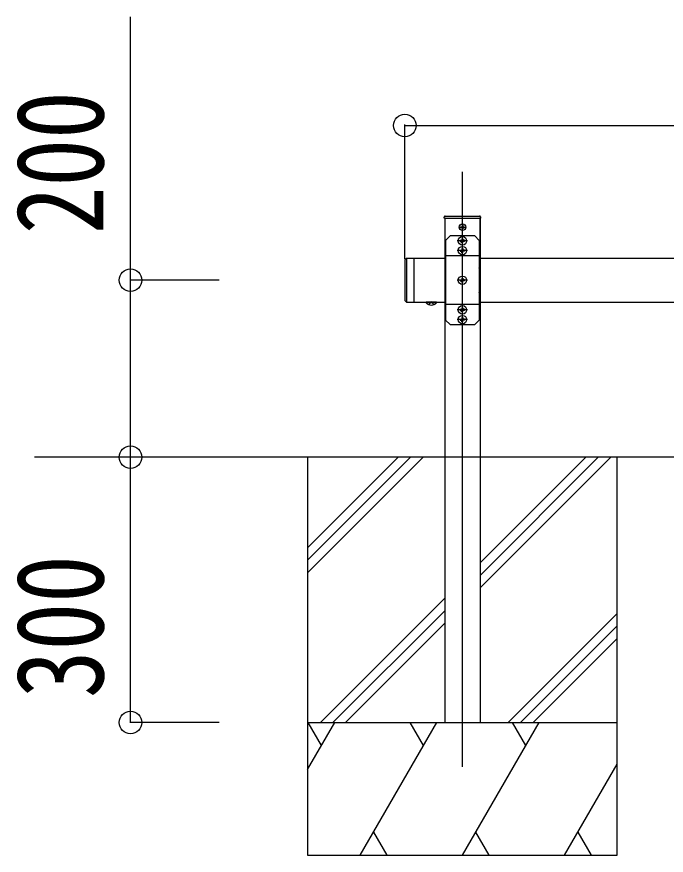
# Model space of a CAD drawing. Units: millimetres, scale not verified. Extents: x -12615 to 12615, y -8910 to 8910.
# Drawn here: x -6226 to -5492, y -5440 to -4492 of the extents above; entities that cross this region are included whole.
import ezdxf
from ezdxf.enums import TextEntityAlignment as Align

# ---------------------------------------------------------------- set-up
doc = ezdxf.new("R2010")
doc.units = ezdxf.units.MM
doc.header["$LTSCALE"] = 40
for name, color, linetype in [('0-3_YKK_12', 2, 'Continuous'), ('0-4_YKK_13', 4, 'Continuous'), ('0-5_YKK_A1', 4, 'Continuous'), ('0-6_YKK_D', 6, 'Continuous')]:
    doc.layers.add(name, color=color, linetype=linetype)
doc.styles.add('ＭＳ ゴシック', font='')
doc.styles.get('ＭＳ ゴシック').set_extended_font_data('MS Gothic')

msp = doc.modelspace()

# ---------------------------------------------------------------- linework, layer by layer
at = {"layer": '0-3_YKK_12'}
for p, q in [((-5722.16, -5340.06), (-5722.16, -4667.56)), ((-5722.16, -4734.21), (-5722.16, -4725.91)), ((-5726.31, -4730.06), (-5718.01, -4730.06)), ((-5716.43, -4745.56), (-5727.9, -4745.56)), ((-5722.16, -4751.29), (-5722.16, -4739.82)), ((-5716.43, -4756.56), (-5727.9, -4756.56)), ((-5722.16, -4762.29), (-5722.16, -4750.82)), ((-5722.16, -4795.79), (-5722.16, -4784.32)), ((-5716.43, -4790.06), (-5727.9, -4790.06)), ((-5716.43, -4823.56), (-5727.9, -4823.56)), ((-5722.16, -4829.29), (-5722.16, -4817.82)), ((-5722.16, -4840.29), (-5722.16, -4828.82)), ((-5716.43, -4834.56), (-5727.9, -4834.56))]:
    msp.add_line(p, q, dxfattribs=at)
at = {"layer": '0-4_YKK_13'}
for p, q in [((-5742.66, -4720.06), (-5742.57, -4718.5)), ((-5741.57, -4717.56), (-5702.75, -4717.56)), ((-5741.66, -4720.06), (-5742.66, -4720.06)), ((-5741.66, -4720.06), (-5702.66, -4720.06)), ((-5722.51, -4728.01), (-5721.81, -4728.01)), ((-5722.51, -4728.01), (-5722.51, -4729.21)), ((-5721.81, -4728.01), (-5721.81, -4729.21)), ((-5724.21, -4729.71), (-5724.21, -4730.41)), ((-5724.21, -4729.71), (-5723.01, -4729.71)), ((-5724.21, -4730.41), (-5723.01, -4730.41)), ((-5722.51, -4730.91), (-5722.51, -4732.11)), ((-5722.51, -4732.11), (-5721.81, -4732.11)), ((-5721.81, -4730.91), (-5721.81, -4732.11)), ((-5721.31, -4729.71), (-5720.11, -4729.71)), ((-5721.31, -4730.41), (-5720.11, -4730.41)), ((-5720.11, -4729.71), (-5720.11, -4730.41)), ((-5736.16, -4740.06), (-5741.16, -4745.06)), ((-5741.16, -4745.06), (-5741.16, -4775.34)), ((-5722.87, -4740.06), (-5736.16, -4740.06)), ((-5724.54, -4746.15), (-5723.5, -4746.17)), ((-5724.53, -4744.96), (-5723.5, -4744.95)), ((-5723.5, -4744.95), (-5722.89, -4744.83)), ((-5723.5, -4746.17), (-5722.89, -4746.29)), ((-5722.77, -4744.22), (-5722.89, -4744.83)), ((-5722.77, -4746.89), (-5722.89, -4746.29)), ((-5722.75, -4743.18), (-5722.77, -4744.22)), ((-5722.75, -4747.93), (-5722.77, -4746.89)), ((-5721.57, -4743.18), (-5721.55, -4744.22)), ((-5721.57, -4747.93), (-5721.55, -4746.89)), ((-5721.55, -4744.22), (-5721.43, -4744.83)), ((-5721.55, -4746.89), (-5721.43, -4746.29)), ((-5708.16, -4740.06), (-5721.45, -4740.06)), ((-5720.82, -4744.95), (-5721.43, -4744.83)), ((-5720.82, -4746.17), (-5721.43, -4746.29)), ((-5719.78, -4744.96), (-5720.82, -4744.95)), ((-5719.78, -4746.15), (-5720.82, -4746.17)), ((-5708.16, -4740.06), (-5703.16, -4745.06)), ((-5703.16, -4745.06), (-5703.16, -4775.34)), ((-5724.54, -4757.15), (-5723.5, -4757.17)), ((-5724.53, -4755.96), (-5723.5, -4755.95)), ((-5723.5, -4755.95), (-5722.89, -4755.83)), ((-5723.5, -4757.17), (-5722.89, -4757.29)), ((-5722.77, -4755.22), (-5722.89, -4755.83)), ((-5722.77, -4757.89), (-5722.89, -4757.29)), ((-5722.75, -4754.18), (-5722.77, -4755.22)), ((-5722.75, -4758.93), (-5722.77, -4757.89)), ((-5721.57, -4754.18), (-5721.55, -4755.22)), ((-5721.57, -4758.93), (-5721.55, -4757.89)), ((-5721.55, -4755.22), (-5721.43, -4755.83)), ((-5721.55, -4757.89), (-5721.43, -4757.29)), ((-5720.82, -4755.95), (-5721.43, -4755.83)), ((-5720.82, -4757.17), (-5721.43, -4757.29)), ((-5719.78, -4755.96), (-5720.82, -4755.95)), ((-5719.78, -4757.15), (-5720.82, -4757.17)), ((-5787.16, -4767.06), (-5787.16, -4813.06)), ((-5785.16, -4765.06), (-5785.16, -4815.06)), ((-5777.16, -4765.06), (-5777.16, -4815.06)), ((-5703.16, -4762.46), (-5741.16, -4762.46)), ((-5741.16, -4776.77), (-5741.16, -4803.34)), ((-5703.16, -4776.77), (-5703.16, -4803.34)), ((-5724.54, -4790.65), (-5723.5, -4790.67)), ((-5724.53, -4789.46), (-5723.5, -4789.45)), ((-5723.5, -4789.45), (-5722.89, -4789.33)), ((-5723.5, -4790.67), (-5722.89, -4790.79)), ((-5722.77, -4788.72), (-5722.89, -4789.33)), ((-5722.77, -4791.39), (-5722.89, -4790.79)), ((-5722.75, -4787.68), (-5722.77, -4788.72)), ((-5722.75, -4792.43), (-5722.77, -4791.39)), ((-5721.57, -4787.68), (-5721.55, -4788.72)), ((-5721.57, -4792.43), (-5721.55, -4791.39)), ((-5721.55, -4788.72), (-5721.43, -4789.33)), ((-5721.55, -4791.39), (-5721.43, -4790.79)), ((-5720.82, -4789.45), (-5721.43, -4789.33)), ((-5720.82, -4790.67), (-5721.43, -4790.79)), ((-5719.78, -4789.46), (-5720.82, -4789.45)), ((-5719.78, -4790.65), (-5720.82, -4790.67)), ((-5741.16, -4804.77), (-5741.16, -4835.06)), ((-5703.16, -4804.77), (-5703.16, -4835.06)), ((-5787.16, -4813.06), (-5785.16, -4815.06)), ((-5785.16, -4815.06), (-5775.16, -4815.06)), ((-5751.26, -4815.06), (-5763.06, -4815.06)), ((-5763.06, -4815.06), (-5763.06, -4815.57)), ((-5751.26, -4815.06), (-5763.06, -4815.06)), ((-5763.06, -4815.06), (-5763.06, -4815.57)), ((-5751.26, -4815.57), (-5763.06, -4815.57)), ((-5751.26, -4815.57), (-5763.06, -4815.57)), ((-5754.66, -4815.06), (-5759.66, -4815.06)), ((-5754.66, -4815.06), (-5759.66, -4815.06)), ((-5751.26, -4815.06), (-5751.26, -4815.57)), ((-5751.26, -4815.06), (-5751.26, -4815.57)), ((-5703.16, -4817.66), (-5741.16, -4817.66)), ((-5724.54, -4824.15), (-5723.5, -4824.17)), ((-5724.53, -4822.96), (-5723.5, -4822.95)), ((-5723.5, -4822.95), (-5722.89, -4822.83)), ((-5723.5, -4824.17), (-5722.89, -4824.29)), ((-5722.77, -4822.22), (-5722.89, -4822.83)), ((-5722.77, -4824.89), (-5722.89, -4824.29)), ((-5722.75, -4821.18), (-5722.77, -4822.22)), ((-5721.57, -4821.18), (-5721.55, -4822.22)), ((-5721.55, -4822.22), (-5721.43, -4822.83)), ((-5721.55, -4824.89), (-5721.43, -4824.29)), ((-5720.82, -4822.95), (-5721.43, -4822.83)), ((-5720.82, -4824.17), (-5721.43, -4824.29)), ((-5719.78, -4822.96), (-5720.82, -4822.95)), ((-5719.78, -4824.15), (-5720.82, -4824.17)), ((-5722.77, -4833.22), (-5722.89, -4833.83)), ((-5722.75, -4825.93), (-5722.77, -4824.89)), ((-5722.75, -4832.18), (-5722.77, -4833.22)), ((-5721.57, -4825.93), (-5721.55, -4824.89)), ((-5721.57, -4832.18), (-5721.55, -4833.22)), ((-5721.55, -4833.22), (-5721.43, -4833.83)), ((-5736.16, -4840.06), (-5741.16, -4835.06)), ((-5736.16, -4840.06), (-5722.87, -4840.06)), ((-5724.54, -4835.15), (-5723.5, -4835.17)), ((-5724.53, -4833.96), (-5723.5, -4833.95)), ((-5723.5, -4833.95), (-5722.89, -4833.83)), ((-5723.5, -4835.17), (-5722.89, -4835.29)), ((-5722.77, -4835.89), (-5722.89, -4835.29)), ((-5722.75, -4836.93), (-5722.77, -4835.89)), ((-5721.57, -4836.93), (-5721.55, -4835.89)), ((-5721.55, -4835.89), (-5721.43, -4835.29)), ((-5721.45, -4840.06), (-5708.16, -4840.06)), ((-5720.82, -4833.95), (-5721.43, -4833.83)), ((-5720.82, -4835.17), (-5721.43, -4835.29)), ((-5719.78, -4833.96), (-5720.82, -4833.95)), ((-5719.78, -4835.15), (-5720.82, -4835.17)), ((-5708.16, -4840.06), (-5703.16, -4835.06))]:
    msp.add_line(p, q, dxfattribs=at)
for points in [[(-5701.76, -4718.5), (-5701.66, -4720.06), (-5702.66, -4720.06)], [(-5787.16, -4767.06), (-5785.16, -4765.06), (-5775.16, -4765.06)], [(-5759.61, -4817.77), (-5758.31, -4815.11), (-5757.16, -4814.5)], [(-5759.61, -4817.77), (-5758.31, -4815.11), (-5757.16, -4814.5)], [(-5754.71, -4817.77), (-5756.01, -4815.11), (-5757.16, -4814.5)], [(-5754.71, -4817.77), (-5756.01, -4815.11), (-5757.16, -4814.5)]]:
    msp.add_lwpolyline(points, dxfattribs=at)
for centre, radius in [((-5722.16, -4730.06), 3.75), ((-5722.16, -4745.56), 4.74), ((-5722.16, -4756.56), 4.74), ((-5722.16, -4790.06), 4.74), ((-5722.16, -4823.56), 4.74), ((-5722.16, -4834.56), 4.74)]:
    msp.add_circle(centre, radius, dxfattribs=at)
for centre, radius, start, end in [((-5741.57, -4718.56), 1, 90, 176.5), ((-5702.75, -4718.56), 1, 3.5, 90), ((-5723.01, -4729.21), 0.5, 270, 0), ((-5721.31, -4729.21), 0.5, 180, 270), ((-5723.01, -4730.91), 0.5, 0, 90), ((-5721.31, -4730.91), 0.5, 90, 180), ((-5722.16, -4745.56), 2.45, 165.9892, 194.0108), ((-5722.16, -4739.36), 1, 224.427, 315.573), ((-5722.16, -4745.56), 2.45, 75.9892, 104.0108), ((-5722.16, -4745.56), 2.45, 255.9892, 284.0108), ((-5722.16, -4745.56), 2.45, 345.9892, 14.0108), ((-5722.16, -4756.56), 2.45, 165.9892, 194.0108), ((-5722.16, -4756.56), 2.45, 75.9892, 104.0108), ((-5722.16, -4756.56), 2.45, 345.9892, 14.0108), ((-5722.16, -4756.56), 2.45, 255.9892, 284.0108), ((-5741.86, -4776.06), 1, 314.427, 45.573), ((-5702.46, -4776.06), 1, 134.427, 225.573), ((-5722.16, -4790.06), 2.45, 165.9892, 194.0108), ((-5722.16, -4790.06), 2.45, 75.9892, 104.0108), ((-5722.16, -4790.06), 2.45, 255.9892, 284.0108), ((-5722.16, -4790.06), 2.45, 345.9892, 14.0108), ((-5741.86, -4804.06), 1, 314.427, 45.573), ((-5702.46, -4804.06), 1, 134.427, 225.573), ((-5757.16, -4810.14), 8.02, 222.61678, 317.38322), ((-5757.16, -4810.14), 8.02, 222.61678, 317.38322), ((-5722.16, -4823.56), 2.45, 165.9892, 194.0108), ((-5722.16, -4823.56), 2.45, 75.9892, 104.0108), ((-5722.16, -4823.56), 2.45, 345.9892, 14.0108), ((-5722.16, -4823.56), 2.45, 255.9892, 284.0108), ((-5722.16, -4834.56), 2.45, 75.9892, 104.0108), ((-5722.16, -4834.56), 2.45, 165.9892, 194.0108), ((-5722.16, -4840.76), 1, 44.427, 135.573), ((-5722.16, -4834.56), 2.45, 255.9892, 284.0108), ((-5722.16, -4834.56), 2.45, 345.9892, 14.0108)]:
    msp.add_arc(centre, radius, start, end, dxfattribs=at)
at = {"layer": '0-5_YKK_A1'}
for p, q in [((-5742.16, -4720.06), (-5702.16, -4720.06)), ((-5742.16, -4720.06), (-5742.16, -5290.06)), ((-5702.16, -4745.39), (-5702.16, -4720.06)), ((-5702.16, -4720.06), (-5702.16, -5290.06)), ((-5777.16, -4765.06), (-5742.16, -4765.06)), ((-5702.16, -4765.06), (-5095.16, -4765.06)), ((-5777.16, -4815.06), (-5742.16, -4815.06)), ((-5702.16, -4815.06), (-5095.16, -4815.06)), ((-5115.66, -4990.06), (-6205.84, -4990.06)), ((-5897.16, -4990.06), (-5897.16, -5440.06)), ((-5897.16, -5092.4), (-5794.81, -4990.06)), ((-5897.16, -5106.55), (-5780.67, -4990.06)), ((-5897.16, -5120.69), (-5766.53, -4990.06)), ((-5702.16, -5137.82), (-5554.39, -4990.06)), ((-5702.16, -5123.68), (-5568.54, -4990.06)), ((-5702.16, -5109.54), (-5582.68, -4990.06)), ((-5547.16, -5440.06), (-5547.16, -4990.06)), ((-5882.68, -5290.06), (-5742.16, -5149.54)), ((-5868.54, -5290.06), (-5742.16, -5163.68)), ((-5670.55, -5290.06), (-5547.16, -5166.67)), ((-5854.4, -5290.06), (-5742.16, -5177.82)), ((-5656.41, -5290.06), (-5547.16, -5180.81)), ((-5642.26, -5290.06), (-5547.16, -5194.95)), ((-5897.16, -5343.17), (-5866.49, -5290.06)), ((-5897.16, -5290.06), (-5547.16, -5290.06)), ((-5881.5, -5316.04), (-5896.5, -5290.06)), ((-5837.63, -5440.06), (-5751.02, -5290.06)), ((-5766.03, -5316.04), (-5781.03, -5290.06)), ((-5742.16, -5290.06), (-5702.16, -5290.06)), ((-5722.16, -5440.06), (-5635.55, -5290.06)), ((-5650.55, -5316.04), (-5665.56, -5290.06)), ((-5606.69, -5440.06), (-5547.16, -5336.95)), ((-5822.63, -5414.08), (-5807.63, -5440.06)), ((-5707.16, -5414.08), (-5692.16, -5440.06)), ((-5591.69, -5414.08), (-5576.69, -5440.06)), ((-5897.16, -5440.06), (-5547.16, -5440.06))]:
    msp.add_line(p, q, dxfattribs=at)
at = {"layer": '0-6_YKK_D'}
for p, q in [((-5787.16, -4766.06), (-5787.16, -4614.06)), ((-5787.16, -4615.06), (-2933.16, -4615.06)), ((-5997.16, -4790.06), (-6098.16, -4790.06)), ((-5997.16, -4990.05), (-6098.16, -4990.05)), ((-5997.16, -4990.05), (-6098.16, -4990.05)), ((-6097.16, -5290.06), (-6097.16, -4990.05)), ((-5997.16, -5290.06), (-6098.16, -5290.06))]:
    msp.add_line(p, q, dxfattribs=at)
msp.add_lwpolyline([(-6097.16, -4990.05), (-6097.16, -4790.06), (-6097.16, -4492.26)], dxfattribs=at)
for centre in [(-5787.16, -4615.06), (-6097.16, -4790.06), (-6097.16, -4990.05), (-6097.16, -4990.05), (-6097.16, -5290.06)]:
    msp.add_circle(centre, 12.75, dxfattribs=at)

# ---------------------------------------------------------------- texts
at = {"layer": '0-6_YKK_D', "style": 'ＭＳ ゴシック', "width": 0.8}
for s, p in [('200', (-6098.16, -4738.06)), ('300', (-6098.16, -5262.46))]:
    msp.add_text(s, height=98.97, rotation=90, dxfattribs=at).set_placement(p, align=Align.BOTTOM_LEFT)

doc.saveas('drawing.dxf')
